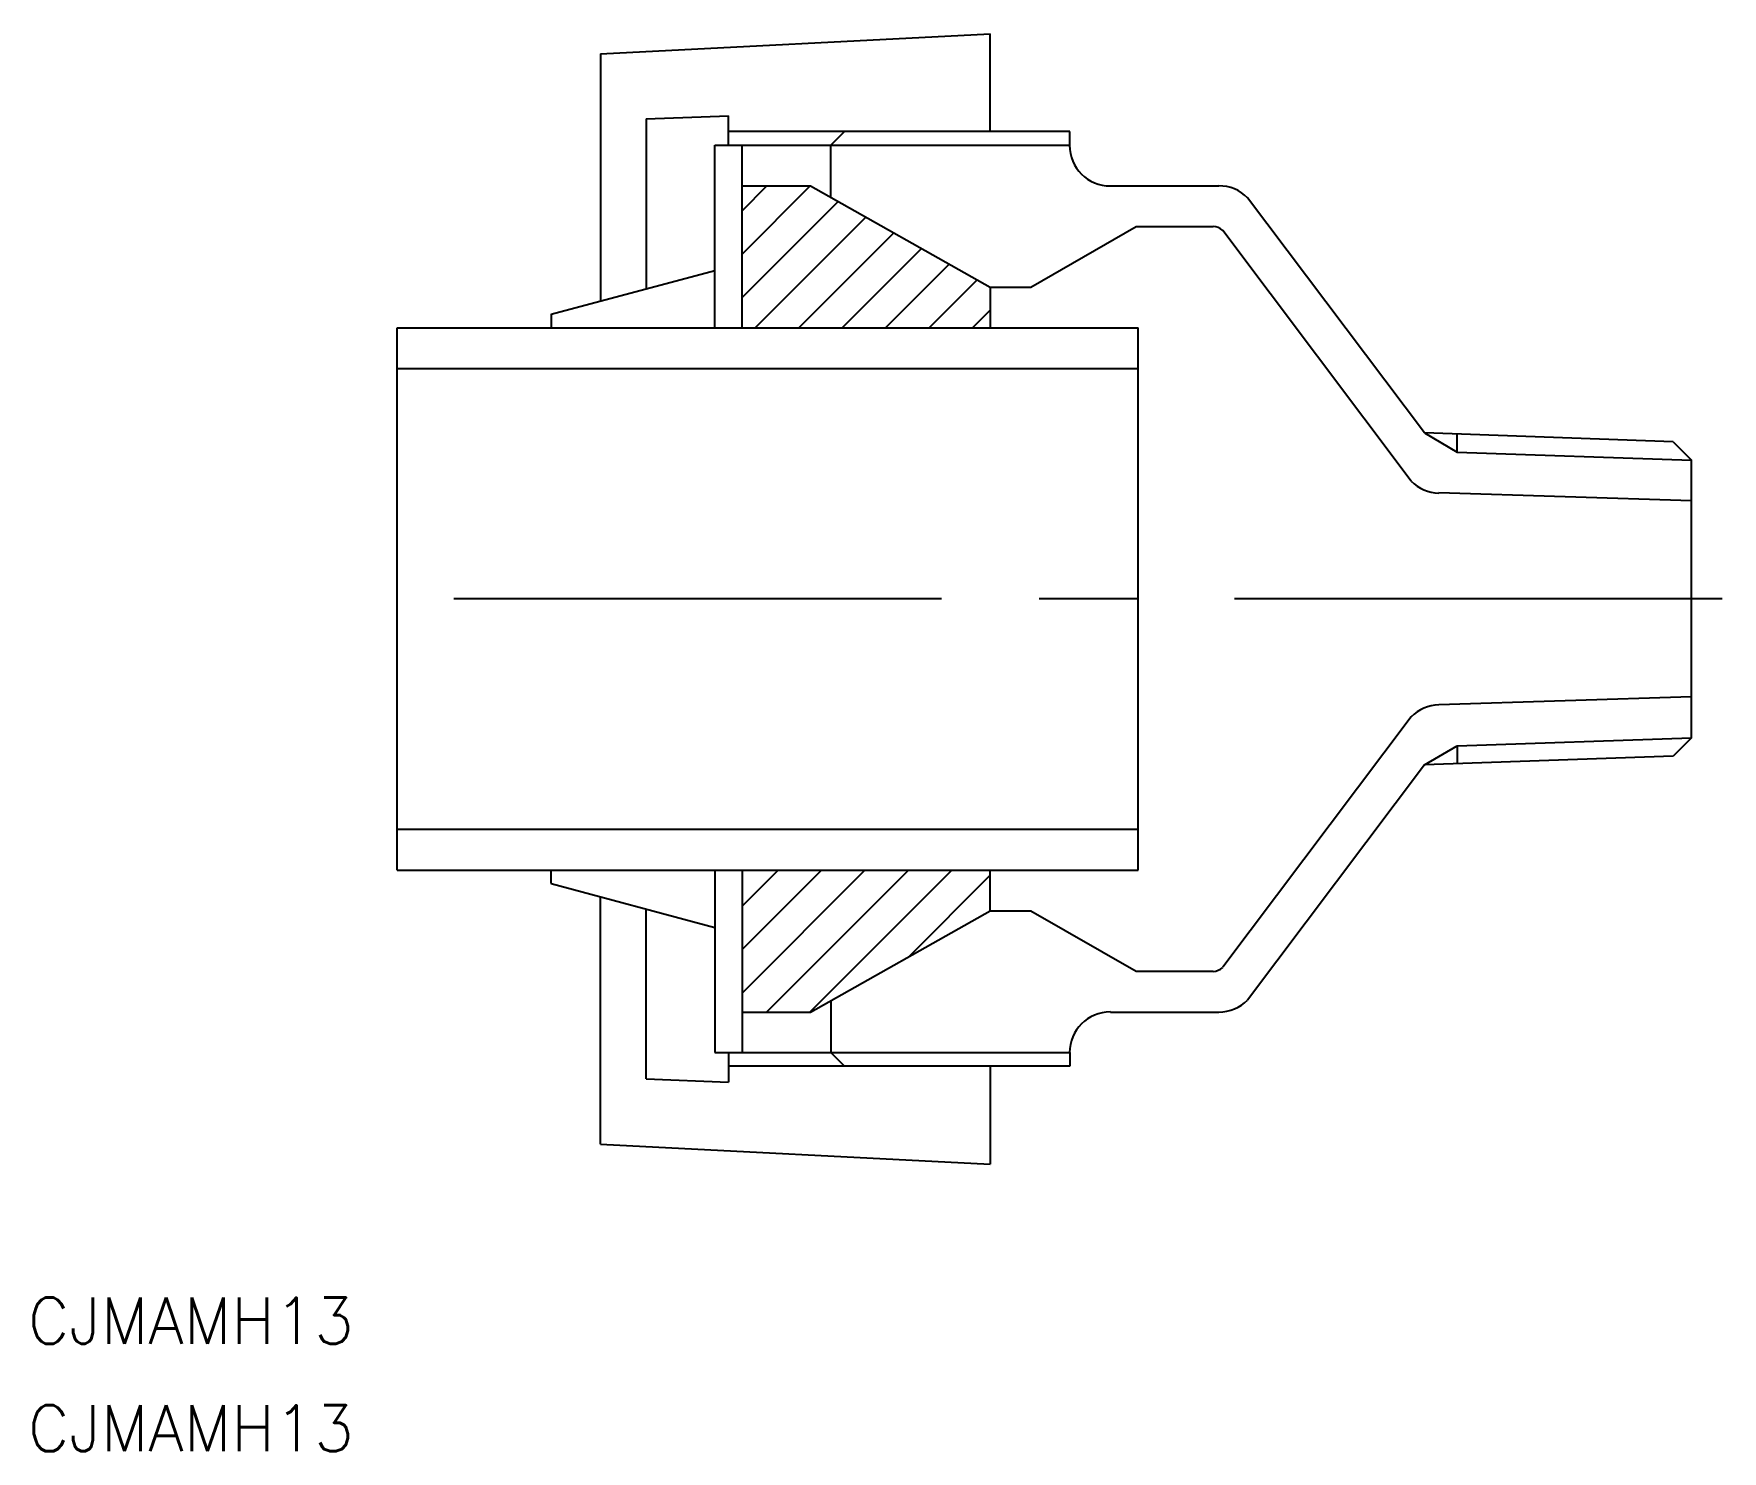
# Model space of a CAD drawing. Extents: x -108 to 2, y -55 to 37.
import ezdxf

# ---------------------------------------------------------------- set-up
doc = ezdxf.new("R2010")
doc.units = 0
doc.linetypes.add('CENTER', pattern=[50.8, 31.75, -6.35, 6.35, -6.35])
doc.layers.get('0').update_dxf_attribs({"linetype": 'CONTINUOUS'})
doc.layers.add('CENTER', color=1, linetype='CENTER')
doc.styles.get("Standard").update_dxf_attribs({"font": 'txt.shx', "height": 3, "bigfont": 'bigfont.shx'})

msp = doc.modelspace()

# ---------------------------------------------------------------- linework, layer by layer
at = {"color": 7, "linetype": 'CONTINUOUS'}
for p, q in [((-71, 35.47), (-45.63, 36.77)), ((-45.63, 30.41), (-45.63, 36.77)), ((-71, 35.47), (-71, 19.38)), ((-68.02, 31.23), (-62.68, 31.44)), ((-68.02, 31.23), (-68.02, 20.18)), ((-62.68, 29.52), (-62.68, 31.44)), ((-56, 29.52), (-55.12, 30.41)), ((-40.46, 30.41), (-55.12, 30.41)), ((-40.46, 29.52), (-40.46, 30.41)), ((-63.56, 17.64), (-63.56, 29.52)), ((-63.56, 29.52), (-56, 29.52)), ((-61.79, 17.64), (-61.79, 29.52)), ((-56, 26.13), (-56, 29.52)), ((-61.79, 26.88), (-57.33, 26.88)), ((-57.33, 26.88), (-45.63, 20.29)), ((-37.82, 26.88), (-30.76, 26.88)), ((-17.38, 10.8), (-28.89, 26.1)), ((-42.99, 20.29), (-36.15, 24.23)), ((-36.15, 24.23), (-31.13, 24.23)), ((-18.24, 7.67), (-30.5, 23.97)), ((-74.21, 18.52), (-63.56, 21.38)), ((-45.63, 20.29), (-45.63, 17.64)), ((-45.63, 20.29), (-42.99, 20.29)), ((-84.23, -17.64), (-84.23, 17.64)), ((-84.23, 17.64), (-36, 17.64)), ((-74.21, 18.52), (-74.21, 17.64)), ((-36, -17.64), (-36, 17.64)), ((-84.23, 14.99), (-36, 14.99)), ((-1.2, 10.23), (-17.38, 10.8)), ((-15.24, 9.56), (-15.24, 10.72)), ((-1.2, 10.23), (0, 9.03)), ((0, -9.03), (0, 9.03)), ((0, 6.38), (-16.45, 6.9)), ((0, -6.38), (-16.45, -6.9)), ((-18.24, -7.67), (-30.5, -23.97)), ((-15.24, -9.56), (-15.24, -10.72)), ((0, -9.03), (-1.2, -10.23)), ((-17.38, -10.8), (-28.89, -26.1)), ((-1.2, -10.23), (-17.38, -10.8)), ((-84.23, -14.99), (-36, -14.99)), ((-84.23, -17.64), (-36, -17.64)), ((-74.21, -18.52), (-74.21, -17.64)), ((-74.21, -18.52), (-63.56, -21.38)), ((-63.56, -17.64), (-63.56, -29.52)), ((-61.79, -17.64), (-61.79, -29.52)), ((-45.63, -20.29), (-45.63, -17.64)), ((-71, -35.47), (-71, -19.38)), ((-68.02, -31.23), (-68.02, -20.18)), ((-57.33, -26.88), (-45.63, -20.29)), ((-45.63, -20.29), (-42.99, -20.29)), ((-42.99, -20.29), (-36.15, -24.23)), ((-36.15, -24.23), (-31.13, -24.23)), ((-56, -26.13), (-56, -29.52)), ((-61.79, -26.88), (-57.33, -26.88)), ((-37.82, -26.88), (-30.76, -26.88)), ((-63.56, -29.52), (-56, -29.52)), ((-62.68, -29.52), (-62.68, -31.44)), ((-56, -29.52), (-55.12, -30.41)), ((-40.46, -29.52), (-40.46, -30.41)), ((-40.46, -30.41), (-55.12, -30.41)), ((-45.63, -30.41), (-45.63, -36.77)), ((-68.02, -31.23), (-62.68, -31.44)), ((-71, -35.47), (-45.63, -36.77))]:
    msp.add_line(p, q, dxfattribs=at)
at = {"color": 3, "linetype": 'CONTINUOUS'}
for p, q in [((-55.12, 30.41), (-62.68, 30.41)), ((-56, 29.52), (-40.46, 29.52)), ((-61.79, 25.26), (-60.18, 26.88)), ((-61.79, 22.44), (-57.35, 26.88)), ((-61.79, 19.61), (-55.53, 25.87)), ((-60.93, 17.64), (-53.73, 24.85)), ((-58.1, 17.64), (-51.92, 23.83)), ((-55.28, 17.64), (-50.11, 22.81)), ((-52.45, 17.64), (-48.3, 21.79)), ((-49.62, 17.64), (-46.49, 20.77)), ((-46.79, 17.64), (-45.63, 18.8)), ((-17.38, 10.8), (-15.24, 9.56)), ((-15.24, 9.56), (0, 9.03)), ((-17.38, -10.8), (-15.24, -9.56)), ((-15.24, -9.56), (0, -9.03)), ((-61.79, -19.99), (-59.44, -17.64)), ((-61.79, -22.82), (-56.61, -17.64)), ((-61.79, -25.65), (-53.79, -17.64)), ((-60.2, -26.88), (-50.96, -17.64)), ((-57.37, -26.88), (-48.13, -17.64)), ((-50.94, -23.28), (-45.63, -17.97)), ((-56, -29.52), (-40.46, -29.52)), ((-55.12, -30.41), (-62.68, -30.41))]:
    msp.add_line(p, q, dxfattribs=at)
at = {"color": 7, "linetype": 'CONTINUOUS'}
for centre, radius, start, end in [((-37.82, 29.52), 2.65, 180, 270), ((-30.76, 24.23), 2.65, 45, 90), ((-31.13, 23.35), 0.882, 45, 90), ((-16.37, 9.54), 2.65, 225, 268.2101), ((-16.37, -9.54), 2.65, 91.7899, 135), ((-31.13, -23.35), 0.882, 270, 315), ((-30.76, -24.23), 2.65, 270, 315), ((-37.82, -29.52), 2.65, 90, 180)]:
    msp.add_arc(centre, radius, start, end, dxfattribs=at)
at = {"layer": 'CENTER', "color": 1, "linetype": 'CENTER'}
msp.add_line((2, 0), (-86.23, 0), dxfattribs=at)

# ---------------------------------------------------------------- texts
at = {"color": 7, "linetype": 'CONTINUOUS'}
for p in [(-108.27, -48.46), (-108.27, -55.46)]:
    msp.add_text('CJMAMH13', height=3, dxfattribs=at).set_placement(p)

doc.saveas('drawing.dxf')
